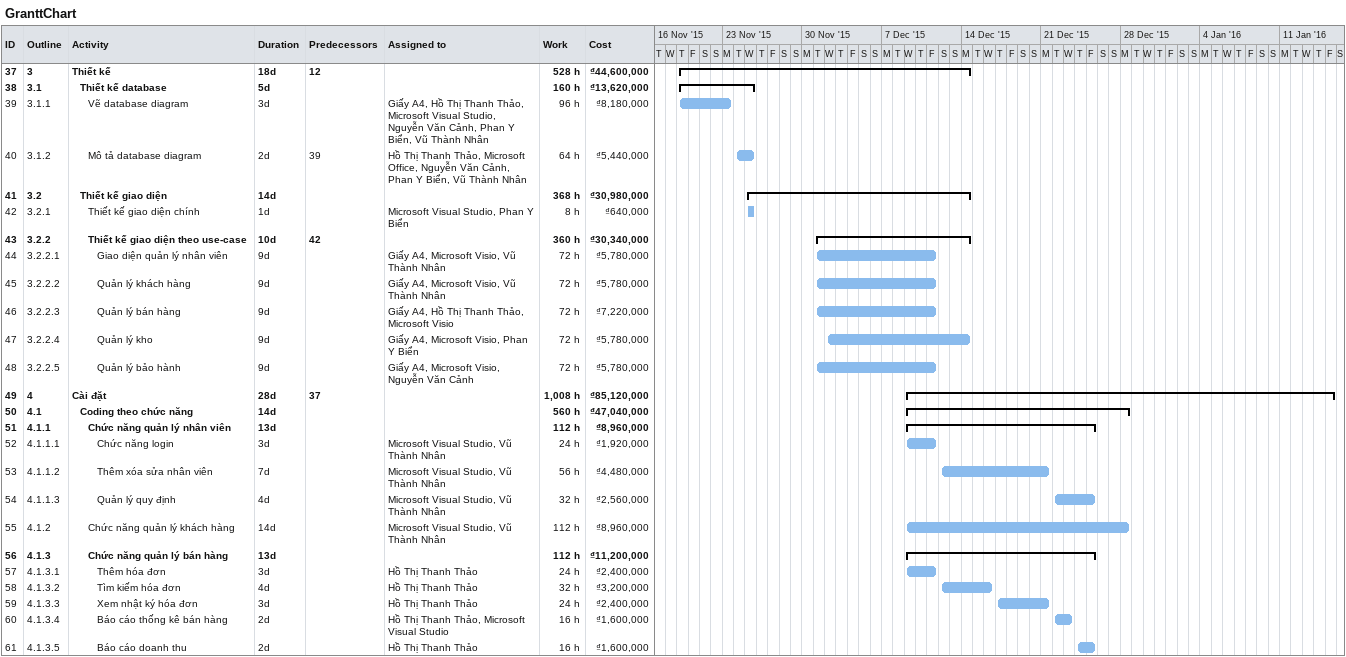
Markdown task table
GranttChart

| ID | WBS | Task | Duration | Start | Finish | Predecessors | Resources | Work (h) | Cost (₫) |
|---|---|---|---|---|---|---|---|---|---|
| 37 | 3 | **Thiết kế** | 18d | 2015-11-19 | 2015-12-14 | 12 |  | 528 | 44600000 |
| 38 | 3.1 | **Thiết kế database** | 5d | 2015-11-19 | 2015-11-25 |  |  | 160 | 13620000 |
| 39 | 3.1.1 | Vẽ database diagram | 3d | 2015-11-19 | 2015-11-23 |  | Giấy A4, Hồ Thị Thanh Thảo, Microsoft Visual Studio, Nguyễn Văn Cảnh, Phan Y Biển, Vũ Thành Nhân | 96 | 8180000 |
| 40 | 3.1.2 | Mô tả database diagram | 2d | 2015-11-24 | 2015-11-25 | 39 | Hồ Thị Thanh Thảo, Microsoft Office, Nguyễn Văn Cảnh, Phan Y Biển, Vũ Thành Nhân | 64 | 5440000 |
| 41 | 3.2 | **Thiết kế giao diện** | 14d | 2015-11-25 | 2015-12-14 |  |  | 368 | 30980000 |
| 42 | 3.2.1 | Thiết kế giao diện chính | 1d | 2015-11-25 | 2015-11-25 |  | Microsoft Visual Studio, Phan Y Biển | 8 | 640000 |
| 43 | 3.2.2 | **Thiết kế giao diện theo use-case** | 10d | 2015-12-01 | 2015-12-14 | 42 |  | 360 | 30340000 |
| 44 | 3.2.2.1 | Giao diện quản lý nhân viên | 9d | 2015-12-01 | 2015-12-11 |  | Giấy A4, Microsoft Visio, Vũ Thành Nhân | 72 | 5780000 |
| 45 | 3.2.2.2 | Quản lý khách hàng | 9d | 2015-12-01 | 2015-12-11 |  | Giấy A4, Microsoft Visio, Vũ Thành Nhân | 72 | 5780000 |
| 46 | 3.2.2.3 | Quản lý bán hàng | 9d | 2015-12-01 | 2015-12-11 |  | Giấy A4, Hồ Thị Thanh Thảo, Microsoft Visio | 72 | 7220000 |
| 47 | 3.2.2.4 | Quản lý kho | 9d | 2015-12-02 | 2015-12-14 |  | Giấy A4, Microsoft Visio, Phan Y Biển | 72 | 5780000 |
| 48 | 3.2.2.5 | Quản lý bảo hành | 9d | 2015-12-01 | 2015-12-11 |  | Giấy A4, Microsoft Visio, Nguyễn Văn Cảnh | 72 | 5780000 |
| 49 | 4 | **Cài đặt** | 28d | 2015-12-09 | 2016-01-15 | 37 |  | 1008 | 85120000 |
| 50 | 4.1 | **Coding theo chức năng** | 14d | 2015-12-09 | 2015-12-28 |  |  | 560 | 47040000 |
| 51 | 4.1.1 | **Chức năng quản lý nhân viên** | 13d | 2015-12-09 | 2015-12-25 |  |  | 112 | 8960000 |
| 52 | 4.1.1.1 | Chức năng login | 3d | 2015-12-09 | 2015-12-11 |  | Microsoft Visual Studio, Vũ Thành Nhân | 24 | 1920000 |
| 53 | 4.1.1.2 | Thêm xóa sửa nhân viên | 7d | 2015-12-12 | 2015-12-21 |  | Microsoft Visual Studio, Vũ Thành Nhân | 56 | 4480000 |
| 54 | 4.1.1.3 | Quản lý quy định | 4d | 2015-12-22 | 2015-12-25 |  | Microsoft Visual Studio, Vũ Thành Nhân | 32 | 2560000 |
| 55 | 4.1.2 | Chức năng quản lý khách hàng | 14d | 2015-12-09 | 2015-12-28 |  | Microsoft Visual Studio, Vũ Thành Nhân | 112 | 8960000 |
| 56 | 4.1.3 | **Chức năng quản lý bán hàng** | 13d | 2015-12-09 | 2015-12-25 |  |  | 112 | 11200000 |
| 57 | 4.1.3.1 | Thêm hóa đơn | 3d | 2015-12-09 | 2015-12-11 |  | Hồ Thị Thanh Thảo | 24 | 2400000 |
| 58 | 4.1.3.2 | Tìm kiếm hóa đơn | 4d | 2015-12-12 | 2015-12-16 |  | Hồ Thị Thanh Thảo | 32 | 3200000 |
| 59 | 4.1.3.3 | Xem nhật ký hóa đơn | 3d | 2015-12-17 | 2015-12-21 |  | Hồ Thị Thanh Thảo | 24 | 2400000 |
| 60 | 4.1.3.4 | Báo cáo thống kê bán hàng | 2d | 2015-12-22 | 2015-12-23 |  | Hồ Thị Thanh Thảo, Microsoft Visual Studio | 16 | 1600000 |
| 61 | 4.1.3.5 | Báo cáo doanh thu | 2d | 2015-12-24 | 2015-12-25 |  | Hồ Thị Thanh Thảo | 16 | 1600000 |
